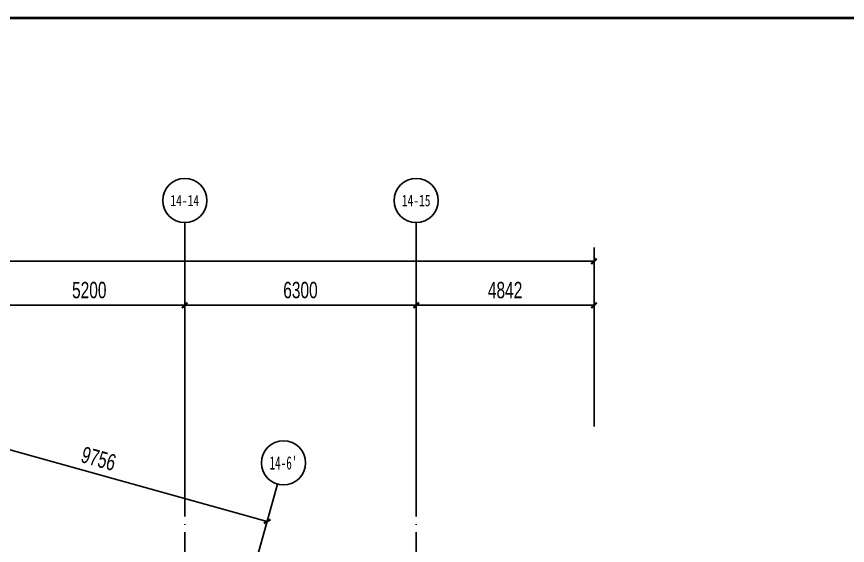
# Model space of a CAD drawing. Extents: x -409435 to 356702, y -107829 to 330904.
# Drawn here: x 105022 to 127640, y 225953 to 240338 of the extents above; entities that cross this region are included whole.
import ezdxf
from ezdxf.enums import TextEntityAlignment as Align
from ezdxf.xclip import XClip

# ---------------------------------------------------------------- set-up
doc = ezdxf.new("R2010")
doc.units = 0
doc.header["$LTSCALE"] = 1000
doc.header["$MEASUREMENT"] = 0
doc.header["$XCLIPFRAME"] = 0
doc.linetypes.add('104-14# 核心筒$0$DOTE', pattern=[2.42, 2, -0.2, 0.02, -0.2])
for name, color, linetype in [('104-14# 核心筒$0$01-标注_轴线坐标', 132, 'Continuous'), ('104-14# 核心筒$0$02-TEXT_轴号', 7, 'Continuous'), ('104-14# 核心筒$0$A_AXIS-轴线', 36, '104-14# 核心筒$0$DOTE'), ('104-14# 核心筒$0$AXIS_TEXT', 7, 'Continuous'), ('AXIS_TEXT', 7, 'Continuous')]:
    doc.layers.add(name, color=color, linetype=linetype)
doc.styles.add('104-14# 核心筒$0$_TCH_AXIS', font='STXIHEI_0.TTF', dxfattribs={"width": 0.8})
doc.styles.add('104-14# 核心筒$0$_TCH_DIM_T3', font='ros.shx', dxfattribs={"width": 0.705882, "bigfont": 'jd.shx'})
doc.styles.add('COMPLEX', font='COMPLEX')
doc.dimstyles.new('104-14# 核心筒$0$_TCH_ARCH&&150', dxfattribs={"dimtxt": 446.25, "dimasz": 150, "dimexe": 375, "dimexo": 450, "dimgap": 189.375, "dimtad": 1, "dimdec": 0, "dimzin": 0, "dimdsep": 46, "dimtxsty": '104-14# 核心筒$0$_TCH_DIM_T3', "dimblk": '104-14# 核心筒$0$_ArchTick', "dimcen": 0.09, "dimclrt": 7, "dimazin": 2, "dimtfac": 1, "dimtdec": 0, "dimtix": 1, "dimtmove": 2, "dimatfit": 3, "dimfxl": 0, "dimtolj": 1, "dimtzin": 0, "dimarcsym": 0})

# ---------------------------------------------------------------- blocks, each defined once
blk = doc.blocks.new('图框-A1+1-4')
at = {"const_width": 0.5}
blk.add_lwpolyline([(976, 584), (25, 584), (25, 10), (976, 10)], close=True, dxfattribs=at)
blk = doc.blocks.new('_AXISO')
blk.add_circle((0, 0), 0.5)
at = {"layer": 'AXIS_TEXT', "style": 'COMPLEX', "width": 1.041667}
blk.add_attdef('A', text='', height=0.56, dxfattribs=at).set_placement((-0.25, -0.28), (0.25, -0.28), align=Align.FIT)
blk = doc.blocks.new('104-14# 核心筒$0$_ArchTick')
at = {"color": 0, "linetype": 'ByBlock', "const_width": 0.4}
blk.add_lwpolyline([(-0.5, -0.5), (0.5, 0.5)], dxfattribs=at)
blk = doc.blocks.new('*D2794')
at = {"layer": '104-14# 核心筒$0$01-标注_轴线坐标', "color": 0, "lineweight": -2, "transparency": 16777216}
for p, q in [((104400, 229184), (104400, 232859)), ((109600, 229184), (109600, 232859)), ((104400, 232484), (109600, 232484))]:
    blk.add_line(p, q, dxfattribs=at)
at = {"layer": 'Defpoints', "color": 0, "transparency": 16777216}
for p in [(109600, 232484), (104400, 228734), (109600, 228734)]:
    blk.add_point(p, dxfattribs=at)
at = {"layer": '104-14# 核心筒$0$01-标注_轴线坐标', "color": 0, "lineweight": -2, "transparency": 16777216, "xscale": 150, "yscale": 150, "zscale": 150, "rotation": 180}
blk.add_blockref('104-14# 核心筒$0$_ArchTick', (104400, 232484), dxfattribs=at)
at = {"layer": '104-14# 核心筒$0$01-标注_轴线坐标', "color": 0, "lineweight": -2, "transparency": 16777216, "xscale": 150, "yscale": 150, "zscale": 150}
blk.add_blockref('104-14# 核心筒$0$_ArchTick', (109600, 232484), dxfattribs=at)
at = {"layer": '104-14# 核心筒$0$01-标注_轴线坐标', "color": 7, "transparency": 16777216, "insert": (107000, 232896), "char_height": 446.2, "attachment_point": 5, "style": '104-14# 核心筒$0$_TCH_DIM_T3'}
blk.add_mtext('\\A1;5200', dxfattribs=at)
blk = doc.blocks.new('*D2795')
at = {"layer": '104-14# 核心筒$0$01-标注_轴线坐标', "color": 0, "lineweight": -2, "transparency": 16777216}
for p, q in [((109600, 229184), (109600, 232859)), ((115900, 229184), (115900, 232859)), ((109600, 232484), (115900, 232484))]:
    blk.add_line(p, q, dxfattribs=at)
at = {"layer": 'Defpoints', "color": 0, "transparency": 16777216}
for p in [(115900, 232484), (109600, 228734), (115900, 228734)]:
    blk.add_point(p, dxfattribs=at)
at = {"layer": '104-14# 核心筒$0$01-标注_轴线坐标', "color": 0, "lineweight": -2, "transparency": 16777216, "xscale": 150, "yscale": 150, "zscale": 150, "rotation": 180}
blk.add_blockref('104-14# 核心筒$0$_ArchTick', (109600, 232484), dxfattribs=at)
at = {"layer": '104-14# 核心筒$0$01-标注_轴线坐标', "color": 0, "lineweight": -2, "transparency": 16777216, "xscale": 150, "yscale": 150, "zscale": 150}
blk.add_blockref('104-14# 核心筒$0$_ArchTick', (115900, 232484), dxfattribs=at)
at = {"layer": '104-14# 核心筒$0$01-标注_轴线坐标', "color": 7, "transparency": 16777216, "insert": (112750, 232896), "char_height": 446.2, "attachment_point": 5, "style": '104-14# 核心筒$0$_TCH_DIM_T3'}
blk.add_mtext('\\A1;6300', dxfattribs=at)
blk = doc.blocks.new('*D2796')
at = {"layer": '104-14# 核心筒$0$01-标注_轴线坐标', "color": 0, "lineweight": -2, "transparency": 16777216}
for p, q in [((115900, 229184), (115900, 232859)), ((120742, 229184), (120742, 232859)), ((115900, 232484), (120742, 232484))]:
    blk.add_line(p, q, dxfattribs=at)
at = {"layer": 'Defpoints', "color": 0, "transparency": 16777216}
for p in [(120742, 232484), (115900, 228734), (120742, 228734)]:
    blk.add_point(p, dxfattribs=at)
at = {"layer": '104-14# 核心筒$0$01-标注_轴线坐标', "color": 0, "lineweight": -2, "transparency": 16777216, "xscale": 150, "yscale": 150, "zscale": 150, "rotation": 180}
blk.add_blockref('104-14# 核心筒$0$_ArchTick', (115900, 232484), dxfattribs=at)
at = {"layer": '104-14# 核心筒$0$01-标注_轴线坐标', "color": 0, "lineweight": -2, "transparency": 16777216, "xscale": 150, "yscale": 150, "zscale": 150}
blk.add_blockref('104-14# 核心筒$0$_ArchTick', (120742, 232484), dxfattribs=at)
at = {"layer": '104-14# 核心筒$0$01-标注_轴线坐标', "color": 7, "transparency": 16777216, "insert": (118321, 232896), "char_height": 446.2, "attachment_point": 5, "style": '104-14# 核心筒$0$_TCH_DIM_T3'}
blk.add_mtext('\\A1;4842', dxfattribs=at)
blk = doc.blocks.new('*D2819')
at = {"layer": '104-14# 核心筒$0$01-标注_轴线坐标', "color": 0, "lineweight": -2, "transparency": 16777216}
for p, q in [((101239, 224885), (102545, 229581)), ((102445, 229220), (111844, 226605)), ((110638, 222269), (111944, 226966))]:
    blk.add_line(p, q, dxfattribs=at)
at = {"layer": 'Defpoints', "color": 0, "transparency": 16777216}
for p in [(111844, 226605), (101118, 224451), (110517, 221836)]:
    blk.add_point(p, dxfattribs=at)
at = {"layer": '104-14# 核心筒$0$01-标注_轴线坐标', "color": 0, "lineweight": -2, "transparency": 16777216, "xscale": 150, "yscale": 150, "zscale": 150}
for p, rotation in [((102445, 229220), 164.451897364515), ((111844, 226605), 344.451897364515)]:
    blk.add_blockref('104-14# 核心筒$0$_ArchTick', p, dxfattribs=dict(at, rotation=rotation))
at = {"layer": '104-14# 核心筒$0$01-标注_轴线坐标', "color": 7, "transparency": 16777216, "insert": (107255, 228310), "char_height": 446.2, "attachment_point": 5, "rotation": 344.4519, "style": '104-14# 核心筒$0$_TCH_DIM_T3'}
blk.add_mtext('\\A1;9756', dxfattribs=at)
blk = doc.blocks.new('*D2873')
at = {"layer": '104-14# 核心筒$0$01-标注_轴线坐标', "color": 0, "lineweight": -2, "transparency": 16777216}
for p, q in [((-6010, 229184), (-6010, 234059)), ((120742, 229184), (120742, 234059)), ((-6010, 233684), (120742, 233684))]:
    blk.add_line(p, q, dxfattribs=at)
at = {"layer": 'Defpoints', "color": 0, "transparency": 16777216}
for p in [(120742, 233684), (-6010, 228734), (120742, 228734)]:
    blk.add_point(p, dxfattribs=at)
at = {"layer": '104-14# 核心筒$0$01-标注_轴线坐标', "color": 0, "lineweight": -2, "transparency": 16777216, "xscale": 150, "yscale": 150, "zscale": 150, "rotation": 180}
blk.add_blockref('104-14# 核心筒$0$_ArchTick', (-6010, 233684), dxfattribs=at)
at = {"layer": '104-14# 核心筒$0$01-标注_轴线坐标', "color": 0, "lineweight": -2, "transparency": 16777216, "xscale": 150, "yscale": 150, "zscale": 150}
blk.add_blockref('104-14# 核心筒$0$_ArchTick', (120742, 233684), dxfattribs=at)
at = {"layer": '104-14# 核心筒$0$01-标注_轴线坐标', "color": 7, "transparency": 16777216, "insert": (57366, 234096), "char_height": 446.2, "attachment_point": 5, "style": '104-14# 核心筒$0$_TCH_DIM_T3'}
blk.add_mtext('\\A1;126752', dxfattribs=at)
blk = doc.blocks.new('104-14# 核心筒')
at = {"layer": '104-14# 核心筒$0$01-标注_轴线坐标'}
for p, q in [((109600, 228733.6), (109600, 234733.6)), ((115900, 228733.6), (115900, 234733.6)), ((110517.7, 221838.1), (112126, 227618.5))]:
    blk.add_line(p, q, dxfattribs=at)
blk.add_circle((112286.8, 228196.6), 600, dxfattribs=at)
at = {"layer": '104-14# 核心筒$0$A_AXIS-轴线'}
for p, q in [((109600, 228733.6), (109600, 169654.9)), ((115900, 228733.6), (115900, 169654.9))]:
    blk.add_line(p, q, dxfattribs=at)
at = {"layer": '104-14# 核心筒$0$01-标注_轴线坐标'}
ref = blk.add_blockref('_AXISO', (109600, 235333.6), dxfattribs=dict(at, xscale=1200, yscale=1200, zscale=1200))
ref.add_attrib('A', '14-14', dxfattribs={"layer": '104-14# 核心筒$0$AXIS_TEXT', "height": 302.98, "style": '104-14# 核心筒$0$_TCH_AXIS', "width": 0.947628}).set_placement((109208.3, 235182.1), (109991.7, 235182.1), align=Align.FIT)
ref = blk.add_blockref('_AXISO', (115900, 235333.6), dxfattribs=dict(at, xscale=1200, yscale=1200, zscale=1200))
ref.add_attrib('A', '14-15', dxfattribs={"layer": '104-14# 核心筒$0$AXIS_TEXT', "height": 311.31, "style": '104-14# 核心筒$0$_TCH_AXIS', "width": 0.918395}).set_placement((115509.9, 235177.9), (116290.1, 235177.9), align=Align.FIT)
at = {"layer": '104-14# 核心筒$0$02-TEXT_轴号', "style": '104-14# 核心筒$0$_TCH_AXIS', "width": 0.898063}
blk.add_text("14-6'", height=359.99, dxfattribs=at).set_placement((111907.4, 228016.6), (112666.3, 228016.6), align=Align.FIT)
at = {"layer": '104-14# 核心筒$0$01-标注_轴线坐标'}
for p1, p2, distance, picture, middle in [((-6009.8, 228733.6), (120741.8, 228733.6), 4950, '*D2873', (57366, 234096.1)), ((104400, 228733.6), (109600, 228733.6), 3750, '*D2794', (107000, 232896.1)), ((109600, 228733.6), (115900, 228733.6), 3750, '*D2795', (112750, 232896.1)), ((115900, 228733.6), (120741.8, 228733.6), 3750, '*D2796', (118320.9, 232896.1)), ((101117.9, 224451.1), (110517.1, 221836), 4950, '*D2819', (107254.9, 228309.8))]:
    dim = blk.add_aligned_dim(p1=p1, p2=p2, distance=distance, dimstyle='104-14# 核心筒$0$_TCH_ARCH&&150', dxfattribs=at)
    dim.commit()
    dim.dimension.update_dxf_attribs({"geometry": picture, "text_midpoint": middle})
blk = doc.blocks.new('X-104 14#平面')
ref = blk.add_blockref('104-14# 核心筒', (0, 0))
XClip(ref).set_block_clipping_path([(-38664.3623821461, -25500), (139216.5485069363, 330900)])
at = {"xscale": 150, "yscale": 150, "zscale": 150}
blk.add_blockref('图框-A1+1-4', (-18433.5, 152700), dxfattribs=at)

msp = doc.modelspace()

# ---------------------------------------------------------------- block references
msp.add_blockref('X-104 14#平面', (0, 0))

doc.saveas('drawing.dxf')
